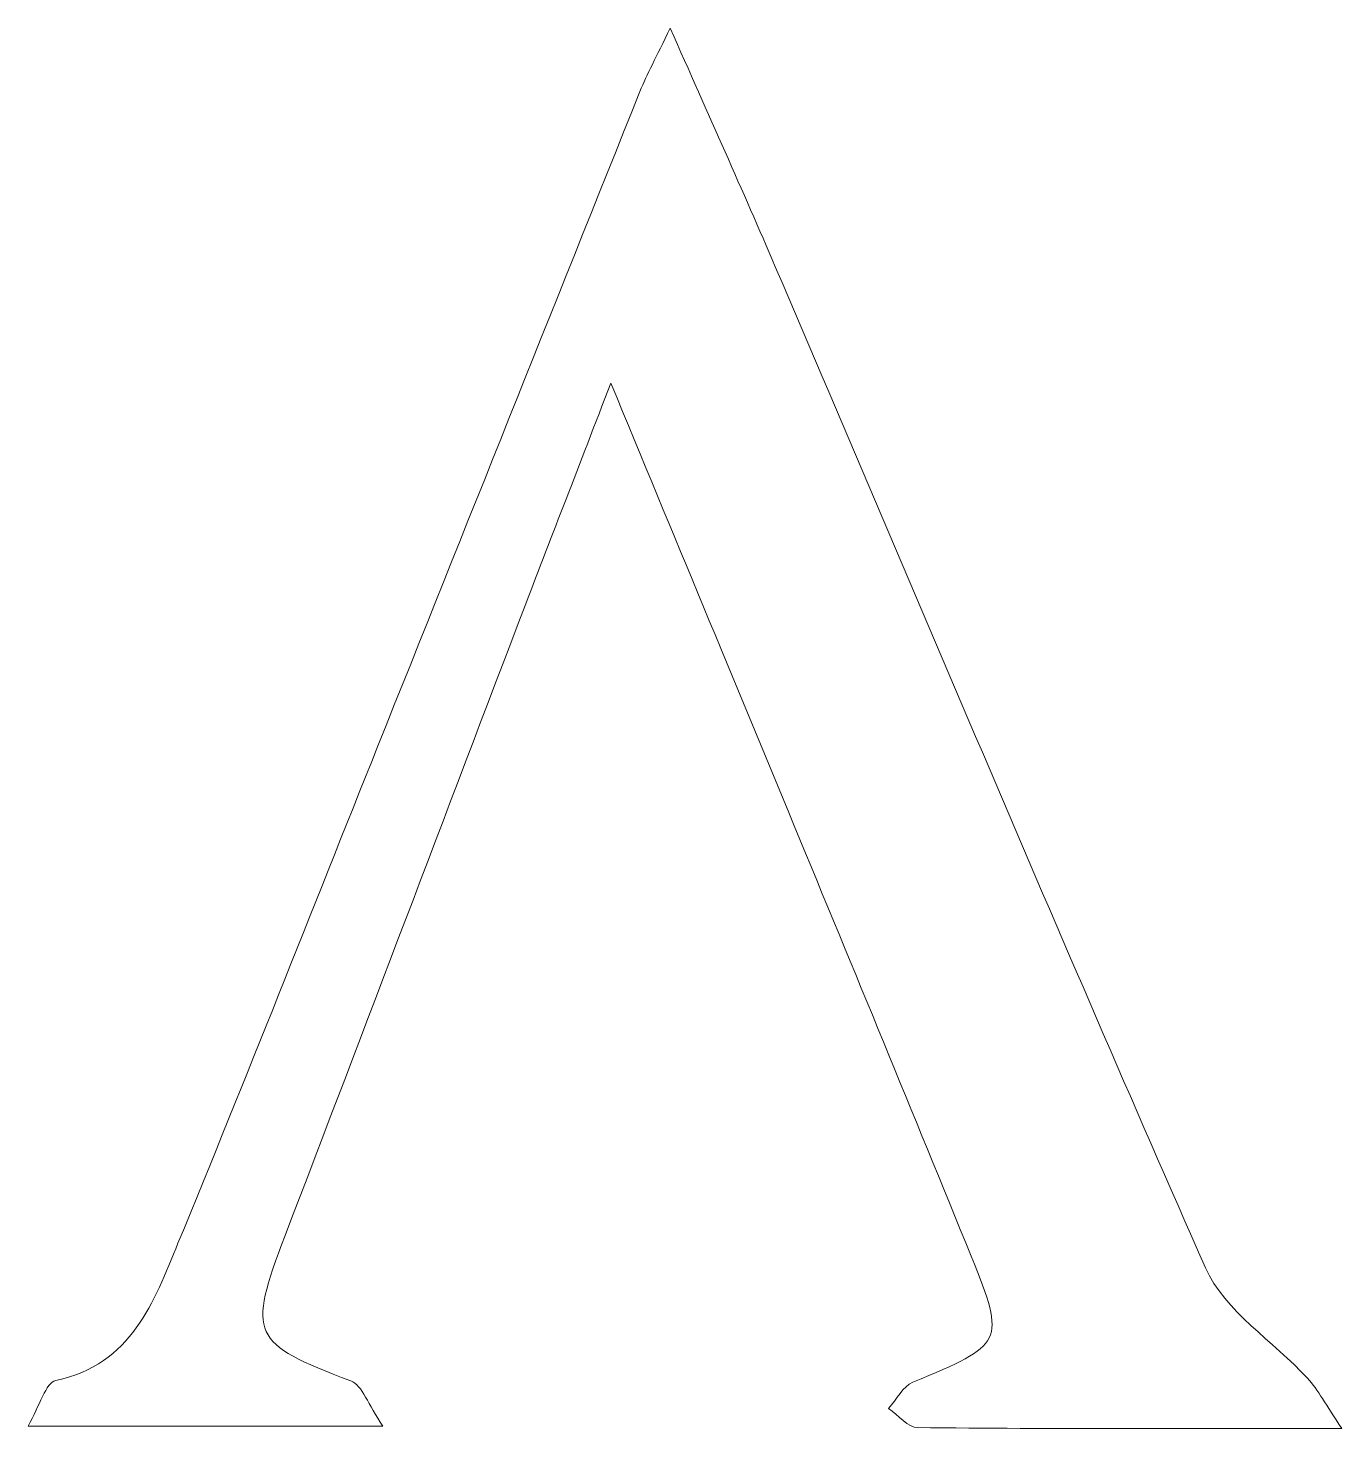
# Model space of a CAD drawing. Extents: x 787 to 900, y 480 to 600.
import ezdxf

# ---------------------------------------------------------------- set-up
doc = ezdxf.new("R2010")
doc.units = 0
doc.header["$MEASUREMENT"] = 0
doc.layers.add('Layer 1', color=7, linetype='Continuous', lineweight=0)

msp = doc.modelspace()

# ---------------------------------------------------------------- linework, layer by layer
at = {"layer": 'Layer 1'}
msp.add_open_spline([(899.98, 480.27), (898.58, 482.35), (897.94, 483.59), (897.03, 484.58), (894.11, 487.76), (889.93, 490.33), (888.29, 494.04), (875.74, 522.51), (863.7, 551.2), (851.46, 579.81), (848.68, 586.31), (845.77, 592.74), (842.46, 600.26), (841.24, 597.72), (840.47, 596.31), (839.87, 594.83), (832.38, 576.14), (824.91, 557.45), (817.43, 538.76), (811.74, 524.55), (806.14, 510.3), (800.31, 496.15), (798.24, 491.12), (796.34, 485.76), (789.85, 484.4), (788.98, 484.21), (788.48, 482.23), (787.47, 480.48), (797.93, 480.48), (807.22, 480.48), (817.86, 480.48), (816.6, 482.32), (816.09, 483.99), (815.1, 484.36), (806.56, 487.58), (806.22, 488.28), (809.48, 496.8), (816.38, 514.83), (823.21, 532.89), (830.09, 550.93), (832.33, 556.81), (834.62, 562.69), (837.38, 569.84), (848.09, 543.92), (858.27, 519.52), (868.23, 495.03), (871.27, 487.55), (870.96, 487.48), (863.24, 484.25), (862.38, 483.9), (861.85, 482.77), (861.16, 482), (862, 481.42), (862.83, 480.35), (863.67, 480.35), (875.31, 480.24), (886.94, 480.27), (899.98, 480.27)], degree=3, knots=[0, 0, 0, 0, 1, 1, 1, 2, 2, 2, 3, 3, 3, 4, 4, 4, 5, 5, 5, 6, 6, 6, 7, 7, 7, 8, 8, 8, 9, 9, 9, 10, 10, 10, 11, 11, 11, 12, 12, 12, 13, 13, 13, 14, 14, 14, 15, 15, 15, 16, 16, 16, 17, 17, 17, 18, 18, 18, 19, 19, 19, 19], dxfattribs=at)

doc.saveas('drawing.dxf')
